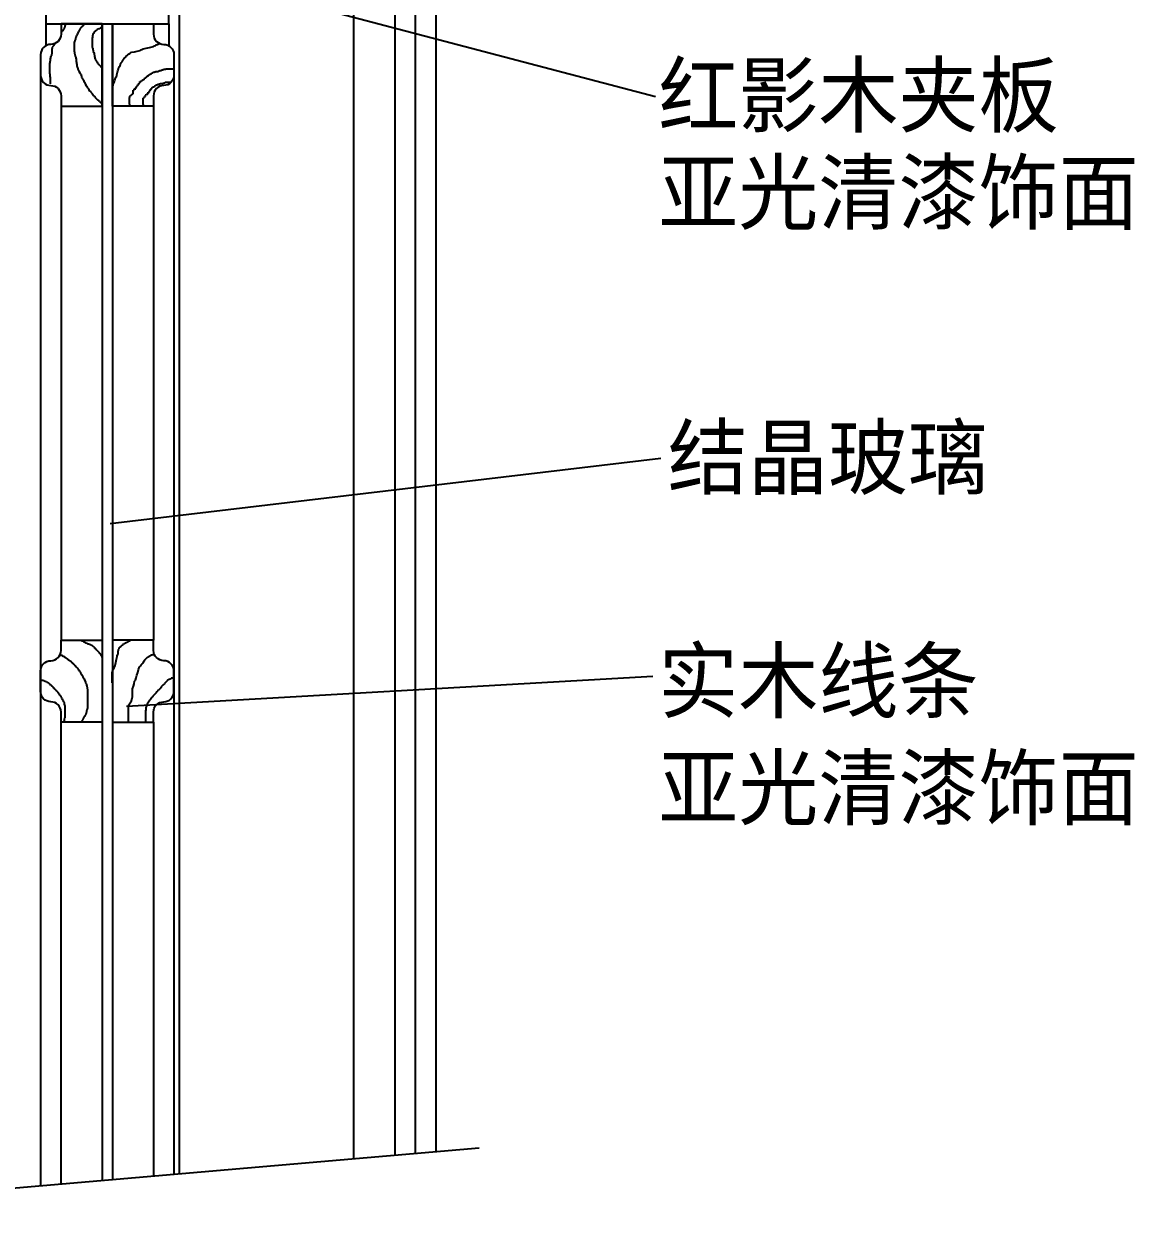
# Model space of a CAD drawing. Header units: metres. Extents: x 101 to 5257, y 290 to 7027.
# Drawn here: x 4170 to 5252, y 4745 to 5900 of the extents above; entities that cross this region are included whole.
import ezdxf

# ---------------------------------------------------------------- set-up
doc = ezdxf.new("R2010")
doc.units = ezdxf.units.M
for name, color, linetype in [('3', 3, 'Continuous'), ('4', 4, 'Continuous'), ('7', 7, 'Continuous'), ('DIM', 3, 'Continuous'), ('TEXT', 3, 'Continuous')]:
    doc.layers.add(name, color=color, linetype=linetype)
doc.dimstyles.get("Standard").update_dxf_attribs({"dimtxt": 2.5, "dimasz": 2.5, "dimexe": 1.25, "dimexo": 0.625, "dimtad": 1, "dimcen": 2.5, "dimazin": 3, "dimtfac": 1, "dimtmove": 0, "dimatfit": 3})

msp = doc.modelspace()

# ---------------------------------------------------------------- linework, layer by layer
at = {"layer": '3'}
for p, q in [((4531.56, 6219.53), (4531.56, 4798.15)), ((4551.56, 6219.53), (4551.56, 4799.88)), ((4321.56, 6179.53), (4321.56, 4779.98)), ((4210.66, 5898.27), (4210.38, 5897.72)), ((4210.93, 5898.82), (4210.66, 5898.27)), ((4211.21, 5899.09), (4210.93, 5898.82)), ((4212.03, 5899.09), (4211.21, 5899.09)), ((4228.81, 5898.54), (4227.98, 5897.99)), ((4229.36, 5898.82), (4228.81, 5898.54)), ((4229.91, 5899.09), (4229.36, 5898.82)), ((4230.74, 5899.09), (4229.91, 5899.09)), ((4207.08, 5891.4), (4206.8, 5891.4)), ((4207.35, 5891.95), (4207.08, 5891.67)), ((4207.08, 5891.67), (4207.08, 5891.4)), ((4207.35, 5892.22), (4207.35, 5891.95)), ((4207.63, 5892.22), (4207.35, 5892.22)), ((4207.63, 5892.5), (4207.63, 5892.22)), ((4207.9, 5892.5), (4207.63, 5892.5)), ((4207.9, 5892.77), (4207.9, 5892.5)), ((4208.18, 5892.77), (4207.9, 5892.77)), ((4208.46, 5893.32), (4208.18, 5893.05)), ((4208.18, 5893.05), (4208.18, 5892.77)), ((4208.46, 5893.59), (4208.46, 5893.32)), ((4208.73, 5893.59), (4208.46, 5893.59)), ((4209.01, 5894.14), (4208.73, 5893.87)), ((4208.73, 5893.87), (4208.73, 5893.59)), ((4209.01, 5894.42), (4209.01, 5894.14)), ((4209.28, 5894.42), (4209.01, 5894.42)), ((4209.56, 5894.97), (4209.28, 5894.69)), ((4209.28, 5894.69), (4209.28, 5894.42)), ((4209.83, 5895.79), (4209.56, 5895.52)), ((4209.56, 5895.52), (4209.56, 5894.97)), ((4210.11, 5896.62), (4209.83, 5896.34)), ((4209.83, 5896.34), (4209.83, 5895.79)), ((4210.38, 5897.44), (4210.11, 5897.17)), ((4210.11, 5897.17), (4210.11, 5896.62)), ((4210.38, 5897.72), (4210.38, 5897.44)), ((4221.38, 5887), (4221.11, 5886.45)), ((4221.66, 5888.1), (4221.38, 5887.55)), ((4221.38, 5887.55), (4221.38, 5887)), ((4221.93, 5888.65), (4221.66, 5888.1)), ((4222.21, 5889.2), (4221.93, 5888.65)), ((4222.48, 5890.02), (4222.21, 5889.2)), ((4222.76, 5890.57), (4222.48, 5890.02)), ((4223.31, 5891.4), (4222.76, 5890.57)), ((4223.58, 5891.95), (4223.31, 5891.4)), ((4223.86, 5892.5), (4223.58, 5891.95)), ((4224.13, 5893.05), (4223.86, 5892.5)), ((4224.41, 5893.87), (4224.13, 5893.05)), ((4224.96, 5894.42), (4224.41, 5893.87)), ((4225.23, 5894.97), (4224.96, 5894.42)), ((4225.78, 5895.52), (4225.23, 5894.97)), ((4226.06, 5896.07), (4225.78, 5895.52)), ((4226.61, 5896.62), (4226.06, 5896.07)), ((4227.71, 5897.72), (4226.61, 5896.62)), ((4227.98, 5897.99), (4227.71, 5897.72)), ((4237.34, 5888.92), (4237.06, 5888.37)), ((4237.06, 5888.37), (4237.06, 5886.45)), ((4237.61, 5889.47), (4237.34, 5888.92)), ((4237.89, 5890.02), (4237.61, 5889.47)), ((4238.16, 5890.3), (4237.89, 5890.02)), ((4238.44, 5891.12), (4238.16, 5890.3)), ((4238.99, 5891.4), (4238.44, 5891.12)), ((4239.26, 5891.95), (4238.99, 5891.4)), ((4239.54, 5892.22), (4239.26, 5891.95)), ((4240.09, 5892.5), (4239.54, 5892.22)), ((4240.64, 5893.05), (4240.09, 5892.5)), ((4241.19, 5893.59), (4240.64, 5893.05)), ((4241.46, 5893.87), (4241.19, 5893.59)), ((4242.01, 5894.14), (4241.46, 5893.87)), ((4242.29, 5894.14), (4242.01, 5894.14)), ((4242.84, 5894.42), (4242.29, 5894.14)), ((4243.66, 5894.69), (4242.84, 5894.42)), ((4244.49, 5895.24), (4243.66, 5894.69)), ((4245.04, 5895.52), (4244.49, 5895.24)), ((4246.69, 5895.52), (4245.04, 5895.52)), ((4197.73, 5876), (4197.45, 5875.18)), ((4197.45, 5875.18), (4197.45, 5870.5)), ((4198, 5876.83), (4197.73, 5876)), ((4198.55, 5877.38), (4198, 5876.83)), ((4198.83, 5877.93), (4198.55, 5877.38)), ((4199.65, 5878.48), (4198.83, 5877.93)), ((4200.2, 5879.3), (4199.65, 5878.48)), ((4200.2, 5880.67), (4200.2, 5879.3)), ((4219.46, 5880.67), (4219.18, 5880.12)), ((4219.18, 5880.12), (4219.18, 5873.53)), ((4219.73, 5882.32), (4219.46, 5881.5)), ((4219.46, 5881.5), (4219.46, 5880.67)), ((4220.01, 5882.87), (4219.73, 5882.32)), ((4220.28, 5883.97), (4220.01, 5883.42)), ((4220.01, 5883.42), (4220.01, 5882.87)), ((4220.56, 5884.8), (4220.28, 5883.97)), ((4221.11, 5886.45), (4220.56, 5885.62)), ((4220.56, 5885.62), (4220.56, 5884.8)), ((4237.06, 5886.45), (4236.79, 5885.62)), ((4236.79, 5885.62), (4236.79, 5876.83)), ((4236.79, 5876.83), (4237.34, 5876)), ((4237.34, 5876), (4237.61, 5875.18)), ((4237.61, 5875.18), (4237.61, 5874.35)), ((4285.75, 5874.9), (4286.57, 5875.18)), ((4286.57, 5875.18), (4289.32, 5875.73)), ((4289.32, 5875.73), (4292.63, 5876.55)), ((4292.63, 5876.55), (4295.38, 5877.1)), ((4295.38, 5877.1), (4296.48, 5877.65)), ((4296.48, 5877.65), (4297.58, 5878.2)), ((4297.58, 5878.2), (4298.4, 5878.48)), ((4298.4, 5878.48), (4298.68, 5878.75)), ((4298.68, 5878.75), (4299.23, 5879.03)), ((4299.23, 5879.03), (4300.05, 5879.3)), ((4300.05, 5879.3), (4300.6, 5879.58)), ((4300.6, 5879.58), (4301.15, 5879.85)), ((4301.15, 5879.85), (4301.43, 5879.85)), ((4301.43, 5880.12), (4301.98, 5880.12)), ((4301.43, 5879.85), (4301.43, 5880.12)), ((4301.98, 5880.12), (4302.25, 5880.4)), ((4302.25, 5880.4), (4302.8, 5880.4)), ((4195.8, 5863.63), (4195.53, 5862.81)), ((4196.08, 5864.73), (4195.8, 5863.63)), ((4196.35, 5866.38), (4196.08, 5865.56)), ((4196.08, 5865.56), (4196.08, 5864.73)), ((4196.63, 5868.03), (4196.35, 5867.2)), ((4196.35, 5867.2), (4196.35, 5866.38)), ((4197.18, 5868.58), (4196.63, 5868.03)), ((4197.45, 5870.5), (4197.18, 5869.95)), ((4197.18, 5869.95), (4197.18, 5868.58)), ((4219.18, 5873.53), (4219.46, 5872.7)), ((4219.46, 5872.7), (4219.73, 5871.88)), ((4219.73, 5871.88), (4219.73, 5870.5)), ((4219.73, 5870.5), (4220.01, 5869.95)), ((4220.01, 5869.95), (4220.01, 5869.13)), ((4220.01, 5869.13), (4220.28, 5868.58)), ((4220.28, 5868.58), (4220.28, 5868.03)), ((4220.28, 5868.03), (4220.56, 5867.48)), ((4220.56, 5867.48), (4220.83, 5866.93)), ((4220.83, 5866.93), (4220.83, 5866.11)), ((4220.83, 5866.11), (4221.11, 5865.28)), ((4221.11, 5865.28), (4221.11, 5862.81)), ((4237.61, 5874.35), (4237.89, 5873.53)), ((4237.89, 5873.53), (4237.89, 5872.7)), ((4237.89, 5872.7), (4238.44, 5871.6)), ((4238.44, 5871.6), (4238.71, 5870.78)), ((4238.71, 5870.78), (4238.71, 5869.95)), ((4238.71, 5869.95), (4238.99, 5868.85)), ((4238.99, 5868.85), (4239.26, 5867.75)), ((4239.26, 5867.75), (4239.54, 5866.93)), ((4239.54, 5866.93), (4239.54, 5866.11)), ((4239.54, 5866.11), (4239.81, 5865.28)), ((4239.81, 5865.28), (4239.81, 5864.73)), ((4239.81, 5864.73), (4240.36, 5864.18)), ((4240.36, 5864.18), (4240.64, 5863.63)), ((4240.64, 5863.63), (4240.91, 5863.36)), ((4266.49, 5863.36), (4267.04, 5864.46)), ((4267.04, 5864.46), (4267.59, 5865.28)), ((4267.59, 5865.28), (4268.14, 5865.83)), ((4268.14, 5865.83), (4268.42, 5866.38)), ((4268.42, 5866.38), (4268.69, 5866.65)), ((4268.69, 5866.65), (4268.97, 5866.93)), ((4268.97, 5866.93), (4269.79, 5867.75)), ((4269.79, 5867.75), (4270.89, 5868.58)), ((4270.89, 5868.58), (4271.72, 5869.4)), ((4271.72, 5869.4), (4272.82, 5870.23)), ((4272.82, 5870.23), (4273.65, 5870.78)), ((4273.65, 5870.78), (4274.2, 5871.33)), ((4274.2, 5871.33), (4275.3, 5871.88)), ((4275.3, 5871.88), (4278.05, 5872.43)), ((4278.05, 5872.43), (4280.8, 5872.98)), ((4280.8, 5872.98), (4283.55, 5873.53)), ((4283.55, 5873.53), (4284.65, 5874.35)), ((4284.65, 5874.35), (4285.75, 5874.9)), ((4195.53, 5861.98), (4195.25, 5860.88)), ((4195.25, 5860.88), (4195.25, 5851.26)), ((4195.53, 5862.81), (4195.53, 5861.98)), ((4221.11, 5862.81), (4221.66, 5861.98)), ((4221.66, 5861.98), (4221.66, 5860.88)), ((4221.66, 5860.88), (4221.93, 5860.06)), ((4221.93, 5860.06), (4221.93, 5858.41)), ((4221.93, 5858.41), (4222.21, 5857.58)), ((4222.21, 5857.58), (4222.48, 5856.76)), ((4222.48, 5856.76), (4223.03, 5855.93)), ((4223.03, 5855.93), (4223.03, 5855.38)), ((4223.03, 5855.38), (4223.31, 5854.83)), ((4223.31, 5854.83), (4223.58, 5854.28)), ((4223.58, 5854.28), (4223.86, 5853.46)), ((4223.86, 5853.46), (4224.96, 5851.81)), ((4240.91, 5863.36), (4241.19, 5862.81)), ((4241.19, 5862.81), (4241.74, 5862.26)), ((4241.74, 5862.26), (4242.01, 5861.43)), ((4242.01, 5861.43), (4242.01, 5861.16)), ((4242.01, 5861.16), (4242.56, 5860.88)), ((4242.56, 5860.88), (4242.84, 5860.61)), ((4242.84, 5860.61), (4243.11, 5860.33)), ((4243.11, 5860.33), (4243.39, 5860.06)), ((4243.39, 5860.06), (4243.39, 5859.78)), ((4243.39, 5859.78), (4243.66, 5859.51)), ((4243.66, 5859.51), (4243.94, 5859.23)), ((4243.94, 5859.23), (4244.21, 5858.96)), ((4244.21, 5858.96), (4244.49, 5858.96)), ((4244.49, 5858.96), (4244.49, 5858.68)), ((4244.49, 5858.68), (4244.76, 5858.41)), ((4244.76, 5858.41), (4245.04, 5858.41)), ((4245.04, 5858.41), (4245.04, 5858.13)), ((4245.04, 5858.13), (4245.31, 5857.86)), ((4245.31, 5857.86), (4245.86, 5857.86)), ((4245.86, 5857.86), (4245.86, 5857.58)), ((4245.86, 5857.58), (4246.14, 5857.58)), ((4246.14, 5857.58), (4246.14, 5857.31)), ((4246.14, 5857.31), (4246.41, 5857.31)), ((4246.41, 5857.31), (4246.41, 5857.03)), ((4260.99, 5849.89), (4261.54, 5852.64)), ((4261.54, 5852.64), (4261.82, 5853.73)), ((4261.82, 5853.73), (4262.09, 5854.83)), ((4262.09, 5854.83), (4262.37, 5855.38)), ((4262.37, 5855.38), (4262.64, 5855.93)), ((4262.64, 5855.93), (4262.92, 5856.76)), ((4262.92, 5856.76), (4263.19, 5857.31)), ((4263.19, 5857.31), (4263.47, 5858.13)), ((4263.47, 5858.13), (4264.02, 5858.96)), ((4264.02, 5858.96), (4264.29, 5859.78)), ((4264.29, 5859.78), (4264.57, 5860.33)), ((4264.57, 5860.33), (4264.84, 5860.88)), ((4264.84, 5860.88), (4265.12, 5861.71)), ((4265.12, 5861.71), (4265.94, 5862.53)), ((4265.94, 5862.53), (4266.49, 5863.36)), ((4295.93, 5852.36), (4296.75, 5852.36)), ((4295.93, 5851.81), (4295.93, 5852.36)), ((4296.75, 5852.64), (4297.58, 5852.64)), ((4296.75, 5852.36), (4296.75, 5852.64)), ((4297.58, 5852.91), (4298.68, 5852.91)), ((4297.58, 5852.64), (4297.58, 5852.91)), ((4298.68, 5853.18), (4301.43, 5853.18)), ((4298.68, 5852.91), (4298.68, 5853.18)), ((4301.43, 5853.73), (4302.53, 5853.73)), ((4301.43, 5853.18), (4301.43, 5853.73)), ((4302.53, 5854.01), (4303.63, 5854.01)), ((4302.53, 5853.73), (4302.53, 5854.01)), ((4303.63, 5854.28), (4304.45, 5854.28)), ((4303.63, 5854.01), (4303.63, 5854.28)), ((4304.45, 5854.83), (4305.83, 5854.83)), ((4304.45, 5854.28), (4304.45, 5854.83)), ((4305.83, 5855.11), (4306.65, 5855.11)), ((4305.83, 5854.83), (4305.83, 5855.11)), ((4306.65, 5855.38), (4308.58, 5855.38)), ((4306.65, 5855.11), (4306.65, 5855.38)), ((4308.58, 5855.66), (4316.56, 5855.66)), ((4308.58, 5855.38), (4308.58, 5855.66)), ((4195.25, 5851.26), (4195.53, 5850.71)), ((4195.53, 5850.71), (4195.53, 5848.24)), ((4195.53, 5848.24), (4195.8, 5847.41)), ((4195.8, 5847.41), (4195.8, 5841.64)), ((4195.8, 5841.64), (4196.08, 5841.09)), ((4224.96, 5851.81), (4225.23, 5851.26)), ((4225.23, 5851.26), (4225.51, 5850.71)), ((4225.51, 5850.71), (4226.06, 5850.16)), ((4226.06, 5850.16), (4226.06, 5849.34)), ((4226.06, 5849.34), (4226.33, 5848.51)), ((4226.33, 5848.51), (4226.61, 5847.41)), ((4226.61, 5847.41), (4227.16, 5846.59)), ((4227.16, 5846.59), (4227.71, 5845.49)), ((4227.71, 5845.49), (4228.26, 5844.66)), ((4228.26, 5844.66), (4228.81, 5843.84)), ((4228.81, 5843.84), (4229.36, 5842.74)), ((4229.36, 5842.74), (4229.64, 5841.91)), ((4229.64, 5841.91), (4229.91, 5841.09)), ((4229.91, 5841.09), (4231.01, 5839.44)), ((4257.42, 5840.54), (4257.69, 5841.09)), ((4257.42, 5839.72), (4257.42, 5840.54)), ((4257.69, 5841.09), (4257.97, 5841.91)), ((4257.97, 5841.91), (4258.24, 5842.46)), ((4258.24, 5842.46), (4258.52, 5843.56)), ((4258.52, 5843.56), (4259.07, 5844.66)), ((4259.07, 5844.66), (4259.34, 5845.76)), ((4259.34, 5845.76), (4259.62, 5846.59)), ((4259.62, 5846.59), (4259.89, 5847.41)), ((4259.89, 5847.41), (4260.17, 5847.96)), ((4260.17, 5847.96), (4260.72, 5848.79)), ((4260.72, 5848.79), (4260.99, 5849.89)), ((4281.35, 5840.54), (4282.45, 5840.54)), ((4281.35, 5839.99), (4281.35, 5840.54)), ((4282.45, 5841.91), (4283.27, 5841.91)), ((4282.45, 5840.54), (4282.45, 5841.91)), ((4283.27, 5843.29), (4284.37, 5843.29)), ((4283.27, 5841.91), (4283.27, 5843.29)), ((4284.37, 5843.84), (4284.92, 5843.84)), ((4284.37, 5843.29), (4284.37, 5843.84)), ((4284.92, 5844.39), (4285.75, 5844.39)), ((4284.92, 5843.84), (4284.92, 5844.39)), ((4285.75, 5844.94), (4286.57, 5844.94)), ((4285.75, 5844.39), (4285.75, 5844.94)), ((4286.57, 5845.49), (4287.4, 5845.49)), ((4286.57, 5844.94), (4286.57, 5845.49)), ((4287.4, 5846.04), (4288.22, 5846.04)), ((4287.4, 5845.49), (4287.4, 5846.04)), ((4288.22, 5846.86), (4289.05, 5846.86)), ((4288.22, 5846.04), (4288.22, 5846.86)), ((4289.05, 5847.41), (4289.6, 5847.41)), ((4289.05, 5846.86), (4289.05, 5847.41)), ((4289.6, 5847.96), (4290.42, 5847.96)), ((4289.6, 5847.41), (4289.6, 5847.96)), ((4290.42, 5848.79), (4291.25, 5848.79)), ((4290.42, 5847.96), (4290.42, 5848.79)), ((4291.25, 5849.34), (4292.07, 5849.34)), ((4291.25, 5848.79), (4291.25, 5849.34)), ((4292.07, 5849.89), (4292.63, 5849.89)), ((4292.07, 5849.34), (4292.07, 5849.89)), ((4292.63, 5850.44), (4293.73, 5850.44)), ((4292.63, 5849.89), (4292.63, 5850.44)), ((4293.73, 5850.99), (4294.28, 5850.99)), ((4293.73, 5850.44), (4293.73, 5850.99)), ((4294.28, 5851.26), (4295.1, 5851.26)), ((4294.28, 5850.99), (4294.28, 5851.26)), ((4295.1, 5851.81), (4295.93, 5851.81)), ((4295.1, 5851.26), (4295.1, 5851.81)), ((4300.05, 5840.54), (4300.88, 5840.54)), ((4300.05, 5840.26), (4300.05, 5840.54)), ((4300.88, 5840.81), (4301.98, 5840.81)), ((4300.88, 5840.54), (4300.88, 5840.81)), ((4301.98, 5841.09), (4303.08, 5841.09)), ((4301.98, 5840.81), (4301.98, 5841.09)), ((4303.08, 5841.36), (4305.83, 5841.36)), ((4303.08, 5841.09), (4303.08, 5841.36)), ((4305.83, 5841.64), (4306.65, 5841.64)), ((4305.83, 5841.36), (4305.83, 5841.64)), ((4306.65, 5842.19), (4307.75, 5842.19)), ((4306.65, 5841.64), (4306.65, 5842.19)), ((4307.75, 5842.46), (4308.03, 5842.46)), ((4307.75, 5842.19), (4307.75, 5842.46)), ((4308.03, 5842.74), (4312.7, 5842.74)), ((4308.03, 5842.46), (4308.03, 5842.74)), ((4312.7, 5842.74), (4312.7, 5842.46)), ((4231.01, 5839.44), (4231.56, 5838.62)), ((4231.56, 5838.62), (4232.11, 5837.79)), ((4232.11, 5837.79), (4232.39, 5837.24)), ((4232.39, 5837.24), (4233.21, 5836.14)), ((4233.21, 5836.14), (4233.76, 5835.32)), ((4233.76, 5835.32), (4234.31, 5834.49)), ((4234.31, 5834.49), (4235.41, 5833.39)), ((4235.41, 5833.39), (4235.69, 5833.12)), ((4235.69, 5833.12), (4235.96, 5832.84)), ((4235.96, 5832.84), (4236.24, 5832.29)), ((4236.24, 5832.29), (4236.79, 5831.74)), ((4236.79, 5831.74), (4237.34, 5830.64)), ((4237.34, 5830.64), (4238.16, 5829.82)), ((4238.16, 5829.82), (4238.44, 5829.27)), ((4238.44, 5829.27), (4238.99, 5828.99)), ((4238.99, 5828.99), (4239.54, 5828.44)), ((4256.59, 5835.59), (4256.87, 5836.42)), ((4256.59, 5830.92), (4256.59, 5835.59)), ((4256.87, 5836.42), (4257.14, 5837.24)), ((4257.14, 5838.89), (4257.42, 5839.72)), ((4257.14, 5837.24), (4257.14, 5838.89)), ((4273.65, 5828.99), (4274.2, 5828.99)), ((4273.65, 5827.89), (4273.65, 5828.99)), ((4274.2, 5830.09), (4275.02, 5830.09)), ((4274.2, 5828.99), (4274.2, 5830.09)), ((4275.02, 5830.92), (4275.85, 5830.92)), ((4275.02, 5830.09), (4275.02, 5830.92)), ((4275.85, 5831.47), (4276.67, 5831.47)), ((4275.85, 5830.92), (4275.85, 5831.47)), ((4276.67, 5835.04), (4277.77, 5835.04)), ((4276.67, 5831.47), (4276.67, 5835.04)), ((4277.77, 5836.14), (4279.42, 5836.14)), ((4277.77, 5835.04), (4277.77, 5836.14)), ((4279.42, 5837.52), (4279.7, 5837.52)), ((4279.42, 5836.14), (4279.42, 5837.52)), ((4279.7, 5838.34), (4280.25, 5838.34)), ((4279.7, 5837.52), (4279.7, 5838.34)), ((4280.25, 5838.89), (4281.07, 5838.89)), ((4280.25, 5838.34), (4280.25, 5838.89)), ((4281.07, 5839.99), (4281.35, 5839.99)), ((4281.07, 5838.89), (4281.07, 5839.99)), ((4288.77, 5830.09), (4289.6, 5830.09)), ((4288.77, 5828.72), (4288.77, 5830.09)), ((4289.6, 5831.19), (4290.97, 5831.19)), ((4289.6, 5830.09), (4289.6, 5831.19)), ((4290.97, 5831.74), (4291.52, 5831.74)), ((4290.97, 5831.19), (4290.97, 5831.74)), ((4291.52, 5833.12), (4292.63, 5833.12)), ((4291.52, 5831.74), (4291.52, 5833.12)), ((4292.63, 5834.49), (4293.45, 5834.49)), ((4292.63, 5833.12), (4292.63, 5834.49)), ((4293.45, 5835.59), (4294.28, 5835.59)), ((4293.45, 5834.49), (4293.45, 5835.59)), ((4294.28, 5836.42), (4294.55, 5836.42)), ((4294.28, 5835.59), (4294.28, 5836.42)), ((4294.55, 5836.97), (4295.38, 5836.97)), ((4294.55, 5836.42), (4294.55, 5836.97)), ((4295.38, 5837.52), (4295.65, 5837.52)), ((4295.38, 5836.97), (4295.38, 5837.52)), ((4295.65, 5837.79), (4295.93, 5837.79)), ((4295.65, 5837.52), (4295.65, 5837.79)), ((4295.93, 5838.07), (4296.48, 5838.07)), ((4295.93, 5837.79), (4295.93, 5838.07)), ((4296.48, 5838.34), (4297.3, 5838.34)), ((4296.48, 5838.07), (4296.48, 5838.34)), ((4297.3, 5838.89), (4298.13, 5838.89)), ((4297.3, 5838.34), (4297.3, 5838.89)), ((4298.13, 5839.44), (4298.68, 5839.44)), ((4298.13, 5838.89), (4298.13, 5839.44)), ((4298.68, 5839.72), (4299.23, 5839.72)), ((4298.68, 5839.44), (4298.68, 5839.72)), ((4299.23, 5840.26), (4300.05, 5840.26)), ((4299.23, 5839.72), (4299.23, 5840.26)), ((4206.56, 5819.53), (4206.56, 5299.53)), ((4239.54, 5828.44), (4239.81, 5827.89)), ((4239.81, 5827.89), (4240.36, 5827.34)), ((4240.36, 5827.34), (4240.64, 5826.79)), ((4240.64, 5826.79), (4241.46, 5826.25)), ((4241.46, 5826.25), (4242.01, 5825.7)), ((4242.01, 5825.7), (4242.56, 5825.42)), ((4242.56, 5825.42), (4242.84, 5825.15)), ((4242.84, 5825.15), (4243.11, 5825.15)), ((4243.11, 5825.15), (4243.11, 5824.87)), ((4243.11, 5824.87), (4243.66, 5824.6)), ((4243.66, 5824.6), (4243.94, 5824.05)), ((4243.94, 5824.05), (4244.21, 5823.77)), ((4244.21, 5823.77), (4244.76, 5823.22)), ((4244.76, 5823.22), (4245.04, 5823.22)), ((4245.04, 5823.22), (4245.04, 5822.95)), ((4245.04, 5822.95), (4245.59, 5822.95)), ((4245.59, 5822.95), (4245.86, 5822.4)), ((4245.86, 5822.4), (4246.14, 5822.12)), ((4273.37, 5827.89), (4273.65, 5827.89)), ((4273.37, 5821.3), (4273.37, 5827.89)), ((4273.65, 5821.3), (4273.37, 5821.3)), ((4273.65, 5819.92), (4273.65, 5821.3)), ((4273.92, 5819.92), (4273.65, 5819.92)), ((4286.57, 5827.07), (4287.12, 5827.07)), ((4286.57, 5821.02), (4286.57, 5827.07)), ((4286.85, 5821.02), (4286.57, 5821.02)), ((4286.85, 5819.92), (4286.85, 5821.02)), ((4287.12, 5819.92), (4286.85, 5819.92)), ((4287.12, 5827.89), (4287.67, 5827.89)), ((4287.12, 5827.07), (4287.12, 5827.89)), ((4287.12, 5819.65), (4287.12, 5819.92)), ((4287.67, 5828.72), (4288.77, 5828.72)), ((4287.67, 5827.89), (4287.67, 5828.72)), ((4296.56, 5819.53), (4296.56, 5299.53)), ((4226.35, 5299.25), (4226.59, 5299.25)), ((4226.59, 5299.25), (4227.07, 5299.01)), ((4227.07, 5299.01), (4227.31, 5298.77)), ((4227.31, 5298.77), (4227.8, 5298.77)), ((4227.8, 5298.77), (4228.28, 5298.29)), ((4228.28, 5298.29), (4229, 5298.05)), ((4229, 5298.05), (4229.73, 5297.57)), ((4269.99, 5297.33), (4271.43, 5298.05)), ((4271.43, 5298.05), (4271.68, 5298.05)), ((4271.68, 5298.05), (4271.92, 5298.29)), ((4271.92, 5298.29), (4272.16, 5298.29)), ((4272.16, 5298.29), (4272.64, 5298.77)), ((4272.64, 5298.77), (4272.88, 5298.77)), ((4272.88, 5298.77), (4273.12, 5299.01)), ((4273.12, 5299.01), (4273.6, 5299.01)), ((4273.6, 5299.01), (4273.85, 5299.25)), ((4273.85, 5299.25), (4274.09, 5299.25)), ((4229.73, 5297.57), (4230.45, 5297.08)), ((4230.45, 5297.08), (4231.17, 5296.84)), ((4231.17, 5296.84), (4231.9, 5296.36)), ((4231.9, 5296.36), (4232.38, 5296.12)), ((4232.38, 5296.12), (4233.1, 5295.88)), ((4233.1, 5295.88), (4233.58, 5295.88)), ((4233.58, 5295.88), (4234.07, 5295.64)), ((4234.07, 5295.64), (4234.55, 5295.64)), ((4234.55, 5295.64), (4235.03, 5295.4)), ((4235.03, 5295.4), (4235.51, 5295.4)), ((4235.51, 5295.4), (4235.99, 5294.92)), ((4235.99, 5294.92), (4236.48, 5294.68)), ((4236.48, 5294.68), (4236.96, 5294.19)), ((4236.96, 5294.19), (4237.44, 5293.71)), ((4237.44, 5293.71), (4237.92, 5293.23)), ((4237.92, 5293.23), (4238.65, 5292.75)), ((4238.65, 5292.75), (4238.89, 5292.27)), ((4238.89, 5292.27), (4239.37, 5292.02)), ((4239.37, 5292.02), (4239.61, 5291.78)), ((4239.61, 5291.78), (4239.85, 5291.3)), ((4239.85, 5291.3), (4240.33, 5291.06)), ((4240.33, 5291.06), (4240.57, 5290.58)), ((4240.57, 5290.58), (4240.82, 5290.34)), ((4240.82, 5290.34), (4241.3, 5289.86)), ((4241.3, 5289.86), (4241.54, 5289.62)), ((4241.54, 5289.62), (4242.02, 5289.13)), ((4242.02, 5289.13), (4242.26, 5288.65)), ((4242.26, 5288.65), (4242.74, 5288.41)), ((4242.74, 5288.41), (4242.99, 5288.17)), ((4242.99, 5288.17), (4243.23, 5287.69)), ((4243.23, 5287.69), (4243.47, 5287.45)), ((4243.47, 5287.45), (4243.71, 5287.21)), ((4243.71, 5287.21), (4244.19, 5286.96)), ((4244.19, 5286.96), (4244.19, 5286.72)), ((4244.19, 5286.72), (4244.43, 5286.48)), ((4262.03, 5286.24), (4262.27, 5287.21)), ((4262.27, 5288.65), (4262.51, 5289.37)), ((4262.27, 5287.21), (4262.27, 5288.65)), ((4262.51, 5290.34), (4263, 5291.06)), ((4262.51, 5289.37), (4262.51, 5290.34)), ((4263, 5291.54), (4263.24, 5292.02)), ((4263, 5291.06), (4263, 5291.54)), ((4263.24, 5292.02), (4263.48, 5292.27)), ((4263.48, 5292.27), (4263.72, 5292.75)), ((4263.72, 5292.75), (4264.2, 5292.99)), ((4264.2, 5292.99), (4264.92, 5293.47)), ((4264.92, 5293.47), (4265.41, 5293.95)), ((4265.41, 5293.95), (4266.37, 5294.68)), ((4266.37, 5294.68), (4267.09, 5295.16)), ((4267.09, 5295.16), (4267.34, 5295.4)), ((4267.34, 5295.64), (4267.82, 5296.12)), ((4267.34, 5295.4), (4267.34, 5295.64)), ((4267.82, 5296.12), (4268.3, 5296.36)), ((4268.3, 5296.36), (4268.78, 5296.36)), ((4268.78, 5296.36), (4269.26, 5296.84)), ((4269.26, 5296.84), (4269.99, 5297.33)), ((4204.89, 5284.8), (4207.3, 5284.8)), ((4207.3, 5284.8), (4207.79, 5284.56)), ((4207.79, 5284.56), (4208.03, 5284.31)), ((4208.03, 5284.31), (4208.75, 5284.07)), ((4208.75, 5284.07), (4209.72, 5283.83)), ((4209.72, 5283.83), (4210.2, 5283.11)), ((4210.2, 5283.11), (4210.92, 5282.63)), ((4210.92, 5282.63), (4211.64, 5282.15)), ((4211.64, 5282.15), (4212.37, 5281.42)), ((4212.37, 5281.42), (4213.09, 5280.94)), ((4213.09, 5280.94), (4213.57, 5280.46)), ((4213.57, 5280.46), (4214.54, 5279.98)), ((4214.54, 5279.98), (4215.02, 5279.5)), ((4215.02, 5279.5), (4215.26, 5279.5)), ((4215.26, 5279.5), (4215.5, 5279.25)), ((4215.5, 5279.25), (4215.98, 5279.01)), ((4215.98, 5279.01), (4216.47, 5278.53)), ((4216.47, 5278.53), (4216.95, 5278.05)), ((4216.95, 5278.05), (4217.19, 5277.57)), ((4217.19, 5277.57), (4217.43, 5277.33)), ((4217.43, 5277.33), (4217.91, 5277.09)), ((4217.91, 5277.09), (4218.39, 5276.36)), ((4218.39, 5276.36), (4218.88, 5276.12)), ((4218.88, 5276.12), (4219.36, 5275.64)), ((4219.36, 5275.64), (4219.6, 5275.16)), ((4219.6, 5275.16), (4220.08, 5274.92)), ((4244.43, 5286.48), (4244.43, 5286.24)), ((4244.43, 5286.24), (4244.67, 5286.24)), ((4244.67, 5286.24), (4244.91, 5285.76)), ((4244.91, 5285.76), (4244.91, 5285.52)), ((4244.91, 5285.52), (4245.16, 5285.52)), ((4245.16, 5285.52), (4245.16, 5285.28)), ((4245.16, 5285.28), (4245.4, 5285.28)), ((4245.4, 5285.28), (4245.4, 5284.56)), ((4245.4, 5284.56), (4245.64, 5284.56)), ((4245.64, 5284.56), (4245.64, 5284.31)), ((4245.64, 5284.31), (4245.88, 5284.31)), ((4245.88, 5284.31), (4245.88, 5283.83)), ((4245.88, 5283.83), (4246.12, 5283.83)), ((4246.12, 5283.83), (4246.12, 5283.11)), ((4246.12, 5283.11), (4246.36, 5282.87)), ((4246.36, 5282.87), (4246.36, 5282.63)), ((4259.14, 5274.92), (4259.86, 5277.81)), ((4259.86, 5277.81), (4260.59, 5281.18)), ((4260.59, 5281.18), (4261.07, 5283.59)), ((4261.07, 5283.59), (4261.31, 5284.31)), ((4261.31, 5284.31), (4261.55, 5285.28)), ((4261.55, 5285.28), (4262.03, 5286.24)), ((4283.97, 5274.44), (4284.69, 5275.4)), ((4284.69, 5275.4), (4285.66, 5276.36)), ((4285.66, 5276.36), (4286.38, 5277.09)), ((4286.38, 5277.09), (4287.35, 5279.5)), ((4287.35, 5279.5), (4288.31, 5280.22)), ((4288.31, 5280.22), (4288.79, 5280.94)), ((4288.79, 5280.94), (4289.27, 5281.42)), ((4289.27, 5281.42), (4289.52, 5281.66)), ((4289.52, 5281.66), (4289.76, 5281.91)), ((4289.76, 5281.91), (4290.24, 5282.39)), ((4290.24, 5282.39), (4290.48, 5282.63)), ((4290.48, 5282.63), (4290.72, 5282.87)), ((4290.72, 5282.87), (4290.96, 5282.87)), ((4290.96, 5282.87), (4291.44, 5283.35)), ((4291.44, 5283.35), (4292.17, 5283.59)), ((4292.17, 5283.59), (4292.41, 5283.83)), ((4292.41, 5283.83), (4292.89, 5284.31)), ((4292.89, 5284.31), (4293.37, 5284.31)), ((4293.37, 5284.31), (4294.1, 5284.8)), ((4294.1, 5284.8), (4294.58, 5285.28)), ((4294.58, 5285.28), (4295.3, 5285.28)), ((4295.3, 5285.28), (4295.54, 5285.52)), ((4295.54, 5285.52), (4296.51, 5285.52)), ((4296.51, 5285.76), (4297.71, 5285.76)), ((4296.51, 5285.52), (4296.51, 5285.76)), ((4220.08, 5274.92), (4220.56, 5274.44)), ((4220.56, 5274.44), (4221.29, 5273.71)), ((4221.29, 5273.71), (4221.77, 5272.75)), ((4221.77, 5272.75), (4222.49, 5272.27)), ((4222.49, 5272.27), (4222.98, 5271.54)), ((4222.98, 5271.54), (4223.22, 5271.06)), ((4223.22, 5271.06), (4223.7, 5270.58)), ((4223.7, 5270.58), (4224.18, 5269.86)), ((4224.18, 5269.86), (4224.66, 5268.89)), ((4224.66, 5268.89), (4225.39, 5268.41)), ((4225.39, 5268.41), (4225.63, 5267.69)), ((4225.63, 5267.69), (4226.11, 5266.73)), ((4226.11, 5266.73), (4226.83, 5265.76)), ((4226.83, 5265.76), (4227.8, 5263.83)), ((4227.8, 5263.83), (4228.28, 5262.87)), ((4256.49, 5267.69), (4256.97, 5270.58)), ((4256.49, 5258.05), (4256.49, 5267.69)), ((4256.97, 5270.58), (4257.69, 5271.54)), ((4257.69, 5271.54), (4258.42, 5272.51)), ((4258.42, 5272.51), (4259.14, 5274.92)), ((4279.63, 5262.87), (4280.35, 5265.28)), ((4280.35, 5265.28), (4281.32, 5268.17)), ((4281.32, 5268.17), (4282.04, 5271.06)), ((4282.04, 5271.06), (4283.01, 5273.47)), ((4283.01, 5273.47), (4283.97, 5274.44)), ((4186.33, 5260.7), (4188.02, 5260.7)), ((4188.02, 5260.7), (4188.5, 5260.46)), ((4188.5, 5260.46), (4189.22, 5260.46)), ((4189.22, 5260.46), (4189.46, 5260.22)), ((4189.46, 5260.22), (4190.19, 5260.22)), ((4190.19, 5260.22), (4190.43, 5259.98)), ((4190.43, 5259.98), (4190.91, 5259.74)), ((4190.91, 5259.74), (4191.15, 5259.74)), ((4191.15, 5259.74), (4191.39, 5259.5)), ((4191.39, 5259.5), (4191.87, 5259.26)), ((4191.87, 5259.26), (4192.36, 5259.26)), ((4192.36, 5259.26), (4192.6, 5258.77)), ((4192.6, 5258.77), (4192.84, 5258.77)), ((4192.84, 5258.77), (4193.08, 5258.53)), ((4193.08, 5258.53), (4193.32, 5258.53)), ((4193.32, 5258.53), (4193.56, 5258.29)), ((4193.56, 5258.29), (4194.04, 5258.29)), ((4194.04, 5258.29), (4194.29, 5258.05)), ((4194.29, 5258.05), (4194.29, 5257.81)), ((4194.29, 5257.81), (4194.53, 5257.81)), ((4194.53, 5257.81), (4194.77, 5257.57)), ((4194.77, 5257.57), (4195.01, 5257.33)), ((4195.01, 5257.33), (4195.25, 5257.09)), ((4195.25, 5257.09), (4195.73, 5256.37)), ((4195.73, 5256.37), (4196.46, 5255.88)), ((4196.46, 5255.88), (4196.94, 5255.4)), ((4196.94, 5255.4), (4197.18, 5255.16)), ((4197.18, 5255.16), (4197.42, 5254.92)), ((4197.42, 5254.92), (4197.9, 5254.68)), ((4197.9, 5254.68), (4198.14, 5254.44)), ((4198.14, 5254.44), (4198.38, 5253.96)), ((4198.38, 5253.96), (4198.62, 5253.71)), ((4198.62, 5253.71), (4199.11, 5253.47)), ((4199.11, 5253.47), (4199.35, 5252.99)), ((4199.35, 5252.99), (4199.59, 5252.75)), ((4199.59, 5252.75), (4200.07, 5252.51)), ((4200.07, 5252.51), (4200.31, 5252.03)), ((4200.31, 5252.03), (4200.79, 5251.55)), ((4228.28, 5262.87), (4229, 5261.91)), ((4229, 5261.91), (4229.48, 5260.94)), ((4229.48, 5260.94), (4230.21, 5258.53)), ((4230.21, 5258.53), (4230.45, 5257.81)), ((4230.45, 5257.81), (4230.93, 5257.09)), ((4230.93, 5257.09), (4231.17, 5256.37)), ((4231.17, 5256.37), (4231.41, 5255.64)), ((4231.41, 5255.64), (4231.65, 5254.68)), ((4231.65, 5254.68), (4231.65, 5254.2)), ((4231.65, 5254.2), (4231.9, 5253.71)), ((4231.9, 5253.71), (4231.9, 5252.27)), ((4231.9, 5252.27), (4232.14, 5251.79)), ((4276.01, 5249.86), (4276.26, 5252.27)), ((4276.26, 5252.27), (4276.98, 5254.68)), ((4276.98, 5254.68), (4277.7, 5257.09)), ((4277.7, 5257.09), (4278.18, 5259.5)), ((4278.18, 5259.5), (4278.91, 5260.46)), ((4278.91, 5260.46), (4279.63, 5262.87)), ((4303.26, 5252.75), (4302.29, 5251.79)), ((4303.74, 5253.23), (4303.26, 5252.75)), ((4304.22, 5253.96), (4303.74, 5253.23)), ((4305.19, 5254.92), (4304.22, 5253.96)), ((4305.43, 5255.4), (4305.19, 5254.92)), ((4306.15, 5256.12), (4305.43, 5255.4)), ((4306.87, 5256.61), (4306.15, 5256.12)), ((4307.36, 5257.33), (4306.87, 5256.61)), ((4308.08, 5258.05), (4307.36, 5257.33)), ((4308.56, 5258.53), (4308.08, 5258.05)), ((4309.04, 5259.02), (4308.56, 5258.53)), ((4309.53, 5259.5), (4309.04, 5259.02)), ((4309.77, 5259.98), (4309.53, 5259.5)), ((4310.01, 5260.22), (4309.77, 5259.98)), ((4310.25, 5260.46), (4310.01, 5260.22)), ((4310.73, 5260.46), (4310.25, 5260.46)), ((4311.21, 5260.94), (4310.73, 5260.46)), ((4311.94, 5261.18), (4311.21, 5260.94)), ((4312.9, 5261.67), (4311.94, 5261.18)), ((4313.38, 5261.91), (4312.9, 5261.67)), ((4313.87, 5262.39), (4313.38, 5261.91)), ((4314.59, 5262.39), (4313.87, 5262.39)), ((4315.07, 5262.63), (4314.59, 5262.39)), ((4316.28, 5262.63), (4315.07, 5262.63)), ((4200.79, 5251.55), (4201.04, 5251.31)), ((4201.04, 5251.31), (4201.52, 5250.82)), ((4201.52, 5250.82), (4202, 5250.58)), ((4202, 5250.58), (4202.24, 5250.1)), ((4202.24, 5250.1), (4202.48, 5249.86)), ((4202.48, 5249.86), (4202.72, 5249.62)), ((4202.72, 5249.62), (4202.96, 5249.14)), ((4202.96, 5249.14), (4203.21, 5248.9)), ((4203.21, 5248.9), (4203.45, 5248.65)), ((4203.45, 5248.65), (4203.93, 5248.17)), ((4203.93, 5248.17), (4204.17, 5247.69)), ((4204.17, 5247.69), (4204.65, 5246.97)), ((4204.65, 5246.97), (4205.13, 5246)), ((4205.13, 5246), (4205.86, 5245.28)), ((4205.86, 5245.28), (4206.34, 5244.32)), ((4206.34, 5244.32), (4206.82, 5243.84)), ((4206.82, 5243.84), (4207.06, 5242.87)), ((4207.06, 5242.87), (4207.55, 5242.39)), ((4207.55, 5242.39), (4207.79, 5241.91)), ((4207.79, 5241.91), (4208.03, 5241.19)), ((4208.03, 5241.19), (4208.51, 5240.7)), ((4208.51, 5240.7), (4208.75, 5240.22)), ((4232.14, 5251.79), (4232.14, 5242.15)), ((4232.14, 5242.15), (4232.38, 5242.15)), ((4232.38, 5242.15), (4232.38, 5235.4)), ((4272.64, 5236.61), (4275.05, 5240.46)), ((4275.05, 5240.46), (4275.77, 5243.35)), ((4275.77, 5243.35), (4276.01, 5244.32)), ((4276.01, 5244.32), (4276.01, 5249.86)), ((4292.89, 5241.19), (4292.41, 5240.22)), ((4293.61, 5241.91), (4292.89, 5241.19)), ((4294.34, 5242.63), (4293.61, 5241.91)), ((4294.82, 5243.6), (4294.34, 5242.63)), ((4295.54, 5244.32), (4294.82, 5243.6)), ((4296.03, 5245.04), (4295.54, 5244.32)), ((4296.75, 5245.76), (4296.03, 5245.04)), ((4297.47, 5246.49), (4296.75, 5245.76)), ((4298.2, 5247.21), (4297.47, 5246.49)), ((4298.68, 5247.69), (4298.2, 5247.21)), ((4299.16, 5248.17), (4298.68, 5247.69)), ((4299.88, 5249.14), (4299.16, 5248.17)), ((4300.37, 5249.86), (4299.88, 5249.14)), ((4300.61, 5250.1), (4300.37, 5249.86)), ((4301.09, 5250.58), (4300.61, 5250.1)), ((4301.57, 5251.06), (4301.09, 5250.58)), ((4302.29, 5251.79), (4301.57, 5251.06)), ((4208.75, 5240.22), (4208.99, 5239.5)), ((4208.99, 5239.5), (4209.23, 5239.02)), ((4209.23, 5239.02), (4209.47, 5238.54)), ((4209.47, 5238.54), (4209.72, 5237.57)), ((4209.72, 5237.57), (4209.72, 5237.09)), ((4209.72, 5237.09), (4209.96, 5236.13)), ((4209.96, 5236.13), (4210.2, 5235.64)), ((4210.2, 5235.64), (4210.2, 5223.84)), ((4231.17, 5229.38), (4230.93, 5229.14)), ((4230.93, 5229.14), (4230.93, 5228.17)), ((4231.41, 5229.62), (4231.17, 5229.38)), ((4231.65, 5231.31), (4231.41, 5231.07)), ((4231.41, 5231.07), (4231.41, 5229.62)), ((4231.9, 5232.27), (4231.65, 5231.79)), ((4231.65, 5231.79), (4231.65, 5231.31)), ((4231.9, 5232.99), (4231.9, 5232.27)), ((4232.14, 5232.99), (4231.9, 5232.99)), ((4232.38, 5235.4), (4232.14, 5234.92)), ((4232.14, 5234.92), (4232.14, 5232.99)), ((4272.4, 5232.75), (4272.64, 5236.61)), ((4272.4, 5219.74), (4272.4, 5232.75)), ((4289.03, 5231.55), (4288.79, 5230.83)), ((4288.79, 5230.83), (4288.79, 5219.5)), ((4289.27, 5233.96), (4289.03, 5232.99)), ((4289.03, 5232.99), (4289.03, 5231.55)), ((4289.52, 5234.68), (4289.27, 5233.96)), ((4289.76, 5235.64), (4289.52, 5234.68)), ((4290, 5236.37), (4289.76, 5235.64)), ((4290.48, 5237.09), (4290, 5236.37)), ((4290.96, 5238.05), (4290.48, 5237.09)), ((4292.41, 5240.22), (4290.96, 5238.05)), ((4206.56, 4770.03), (4206.56, 5219.53)), ((4208.75, 5219.98), (4208.75, 5219.26)), ((4208.99, 5219.98), (4208.75, 5219.98)), ((4208.99, 5220.22), (4208.99, 5219.98)), ((4209.23, 5220.22), (4208.99, 5220.22)), ((4209.23, 5220.71), (4209.23, 5220.22)), ((4209.47, 5220.71), (4209.23, 5220.71)), ((4209.47, 5220.95), (4209.47, 5220.71)), ((4209.72, 5220.95), (4209.47, 5220.95)), ((4209.96, 5223.6), (4209.72, 5223.11)), ((4209.72, 5223.11), (4209.72, 5220.95)), ((4210.2, 5223.84), (4209.96, 5223.6)), ((4226.11, 5219.98), (4226.11, 5219.74)), ((4226.35, 5219.98), (4226.11, 5219.98)), ((4226.35, 5220.22), (4226.35, 5219.98)), ((4226.59, 5220.22), (4226.35, 5220.22)), ((4226.59, 5220.71), (4226.59, 5220.22)), ((4226.83, 5220.71), (4226.59, 5220.71)), ((4227.07, 5221.19), (4226.83, 5220.95)), ((4226.83, 5220.95), (4226.83, 5220.71)), ((4227.31, 5221.67), (4227.07, 5221.43)), ((4227.07, 5221.43), (4227.07, 5221.19)), ((4227.56, 5221.91), (4227.31, 5221.67)), ((4227.8, 5222.15), (4227.56, 5221.91)), ((4227.8, 5222.87), (4227.8, 5222.15)), ((4228.04, 5222.87), (4227.8, 5222.87)), ((4228.28, 5223.6), (4228.04, 5223.36)), ((4228.04, 5223.36), (4228.04, 5222.87)), ((4228.52, 5224.08), (4228.28, 5223.84)), ((4228.28, 5223.84), (4228.28, 5223.6)), ((4228.76, 5224.32), (4228.52, 5224.08)), ((4228.76, 5224.8), (4228.76, 5224.32)), ((4229, 5224.8), (4228.76, 5224.8)), ((4229.24, 5225.04), (4229, 5224.8)), ((4229.24, 5225.28), (4229.24, 5225.04)), ((4229.48, 5225.28), (4229.24, 5225.28)), ((4229.73, 5225.77), (4229.48, 5225.28)), ((4229.97, 5226.25), (4229.73, 5226.01)), ((4229.73, 5226.01), (4229.73, 5225.77)), ((4230.21, 5226.73), (4229.97, 5226.49)), ((4229.97, 5226.49), (4229.97, 5226.25)), ((4230.45, 5226.97), (4230.21, 5226.73)), ((4230.69, 5227.45), (4230.45, 5227.21)), ((4230.45, 5227.21), (4230.45, 5226.97)), ((4230.69, 5228.17), (4230.69, 5227.45)), ((4230.93, 5228.17), (4230.69, 5228.17)), ((4296.56, 5219.53), (4296.56, 4777.82)), ((3885.37, 4742.24), (4613.97, 4805.28))]:
    msp.add_line(p, q, dxfattribs=at)
at = {"layer": '4'}
msp.add_lwpolyline([(4191.56, 6193.53), (4191.56, 5899.53), (4311.56, 5899.53), (4311.56, 6193.53)], close=True, dxfattribs=at)
for points in [[(4246.56, 5899.53), (4206.56, 5899.53), (4206.56, 5889.53, -0.41), (4196.56, 5879.53), (4196.56, 5879.53, 0.41), (4186.56, 5869.53), (4186.56, 5849.53, 0.41), (4196.56, 5839.53), (4196.56, 5839.53, -0.41), (4206.56, 5829.53), (4206.56, 5819.53), (4246.56, 5819.53)], [(4256.56, 5899.53), (4296.56, 5899.53), (4296.56, 5889.53, 0.41), (4306.56, 5879.53), (4306.56, 5879.53, -0.41), (4316.56, 5869.53), (4316.56, 5849.53, -0.41), (4306.56, 5839.53), (4306.56, 5839.53, 0.41), (4296.56, 5829.53), (4296.56, 5819.53), (4256.56, 5819.53)], [(4246.56, 5219.53), (4206.56, 5219.53), (4206.56, 5229.53, 0.41), (4196.56, 5239.53), (4196.56, 5239.53, -0.41), (4186.56, 5249.53), (4186.56, 5269.53, -0.41), (4196.56, 5279.53), (4196.56, 5279.53, 0.41), (4206.56, 5289.53), (4206.56, 5299.53), (4246.56, 5299.53)], [(4256.56, 5219.53), (4296.56, 5219.53), (4296.56, 5229.53, -0.41), (4306.56, 5239.53), (4306.56, 5239.53, 0.41), (4316.56, 5249.53), (4316.56, 5269.53, 0.41), (4306.56, 5279.53), (4306.56, 5279.53, -0.41), (4296.56, 5289.53), (4296.56, 5299.53), (4256.56, 5299.53)]]:
    msp.add_lwpolyline(points, format="xyb", close=True, dxfattribs=at)
at = {"layer": '7'}
for p, q in [((4571.56, 6239.53), (4571.56, 4801.61)), ((4491.56, 6179.53), (4491.56, 4794.69)), ((4191.56, 5899.53), (4191.56, 5878.19)), ((4246.56, 5899.53), (4246.56, 4773.49)), ((4256.56, 5899.53), (4256.56, 4774.36)), ((4311.56, 5899.53), (4311.56, 5878.19)), ((4186.56, 5859.53), (4186.56, 4768.3)), ((4316.56, 5859.53), (4316.56, 4779.55))]:
    msp.add_line(p, q, dxfattribs=at)

# ---------------------------------------------------------------- texts
at = {"layer": 'DIM'}
for s, p in [('红影木夹板', (4788.31, 5800.18)), ('亚光清漆饰面', (4788.31, 5705.51)), ('结晶玻璃', (4797.53, 5447.49)), ('实木线条', (4788.31, 5230.05)), ('亚光清漆饰面', (4788.31, 5125.86))]:
    msp.add_text(s, height=60, dxfattribs=at).set_placement(p)

# ---------------------------------------------------------------- leaders
at = {"layer": 'TEXT'}
for points in [[(4308.54, 5954.25), (4785.75, 5828.94)], [(4254.48, 5412.94), (4790.91, 5476.62)], [(4270.41, 5235.16), (4782.94, 5264.35)]]:
    msp.add_leader(points, dimstyle='Standard', dxfattribs=at)

doc.saveas('drawing.dxf')
